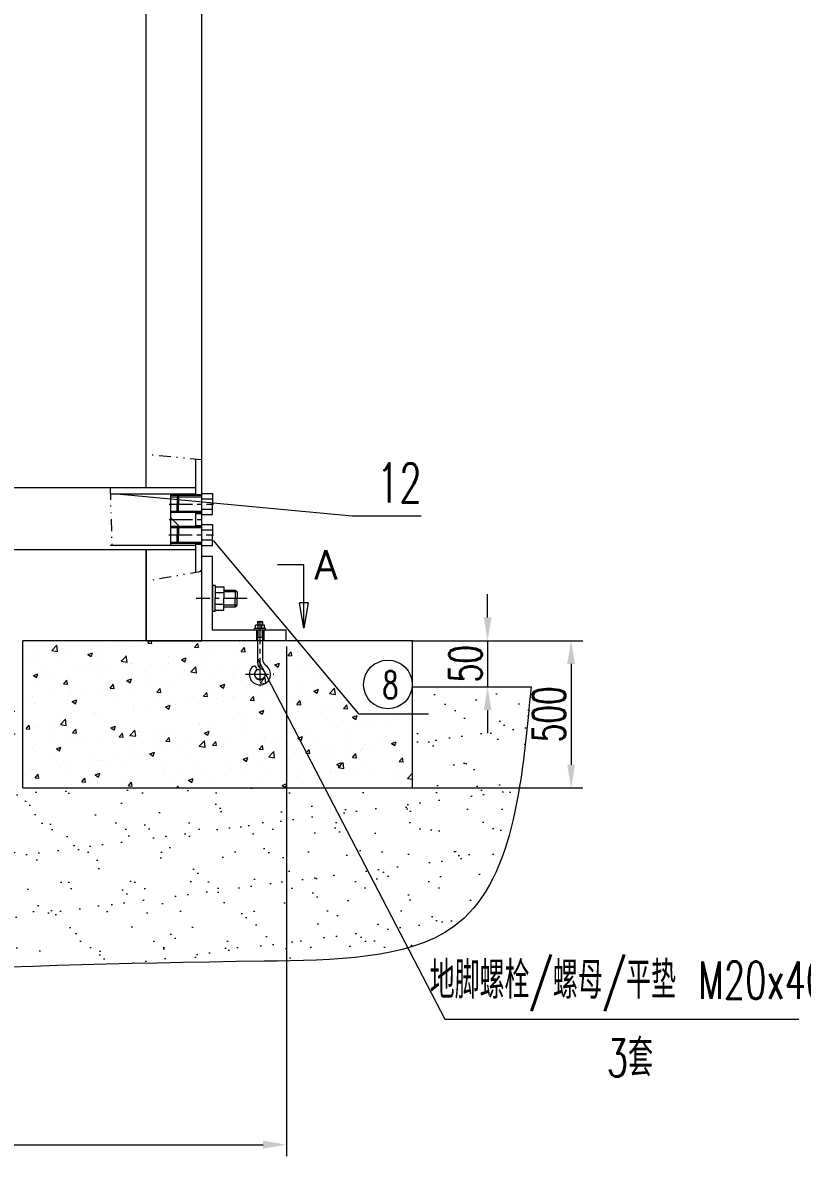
# Model space of a CAD drawing. Header units: millimetres. Extents: x -394 to 6212, y -2458 to 809.
# Drawn here: x 3400.5 to 3484.4, y -1773.7 to -1651.7 of the extents above; entities that cross this region are included whole.
import ezdxf

# ---------------------------------------------------------------- set-up
doc = ezdxf.new("R2010")
doc.units = ezdxf.units.MM
doc.header["$PDSIZE"] = -5
doc.linetypes.add('CENTERX2', pattern=[4, 2.5, -0.5, 0.5, -0.5])
doc.linetypes.add('DIVIDE', pattern=[31.75, 12.7, -6.35, 0, -6.35, 0, -6.35])
doc.layers.get('0').update_dxf_attribs({"lineweight": 18})
doc.layers.get('DEFPOINTS').update_dxf_attribs({"lineweight": 18})
for name, color, linetype, lineweight, true_color in [('1', 1, 'Continuous', 18, 0xff0000), ('2', 2, 'Continuous', 18, 0xffff00), ('3', 3, 'CENTERX2', 18, 0x00ff00), ('4', 4, 'DIVIDE', 18, 0x00ffff)]:
    doc.layers.add(name, color=color, linetype=linetype, lineweight=lineweight, true_color=true_color)
doc.styles.add('HZ', font='txt.shx', dxfattribs={"width": 0.67, "bigfont": 'hztxt.shx'})
doc.styles.get("Standard").update_dxf_attribs({"font": 'txt.shx', "bigfont": 'gbcbig.shx'})
doc.dimstyles.new('STANDARD$0', dxfattribs={"dimtxt": 3.5, "dimasz": 2.5, "dimexe": 1.25, "dimexo": 0.625, "dimtad": 1, "dimdec": 4, "dimdsep": 46, "dimtxsty": 'HZ', "dimcen": 2.5, "dimdle": 5, "dimadec": 0, "dimazin": 0, "dimtfac": 1, "dimtmove": 0, "dimatfit": 3, "dimfxl": 1, "dimtolj": 1, "dimlwd": -1, "dimlwe": -1, "dimarcsym": 0})
pattern_1 = [(37.5, (2525.191, -2369.4967), (-0.160003, 4.894132), [0, -3.8608, 0, -4.318, 0, -4.1275]), (7.5, (2525.191, -2369.497), (4.495233, 7.16825), [0, -2.0828, 0, -3.4798, 0, -1.3335]), (327.5, (2522.067, -2369.4967), (7.909924, 0.014372), [0, -1.27, 0, -4.572, 0, -5.969]), (317.5, (2522.067, -2369.497), (7.635565, 2.229293), [0, -0.635, 0, -2.9972, 0, -3.429])]

# ---------------------------------------------------------------- blocks, each defined once
blk = doc.blocks.new('*D375')
at = {"layer": '2', "color": 2}
for p, q in [((3450.56, -1715.72), (3450.56, -1713.22)), ((3442.49, -1718.22), (3451.81, -1718.22)), ((3450.56, -1718.22), (3450.56, -1723.18)), ((3442.49, -1723.18), (3451.81, -1723.18)), ((3450.56, -1725.68), (3450.56, -1728.18))]:
    blk.add_line(p, q, dxfattribs=at)
for points in [[(3450.15, -1715.72), (3450.98, -1715.72), (3450.56, -1718.22)], [(3450.15, -1725.68), (3450.98, -1725.68), (3450.56, -1723.18)]]:
    blk.add_solid(points, dxfattribs=at)
at = {"layer": 'DEFPOINTS', "color": 0}
for p in [(3442.49, -1718.22), (3442.49, -1723.18), (3450.56, -1723.18)]:
    blk.add_point(p, dxfattribs=at)
at = {"layer": '2', "color": 2, "insert": (3448.19, -1720.7), "char_height": 3.5, "attachment_point": 5, "rotation": 90, "style": 'HZ'}
blk.add_mtext('\\A1;50', dxfattribs=at)
blk = doc.blocks.new('*D374')
at = {"layer": '2', "color": 2}
for p, q in [((3442.49, -1718.22), (3460.8, -1718.22)), ((3459.55, -1720.72), (3459.55, -1731.56)), ((3442.49, -1734.06), (3460.8, -1734.06))]:
    blk.add_line(p, q, dxfattribs=at)
for points in [[(3459.13, -1720.72), (3459.97, -1720.72), (3459.55, -1718.22)], [(3459.13, -1731.56), (3459.97, -1731.56), (3459.55, -1734.06)]]:
    blk.add_solid(points, dxfattribs=at)
at = {"layer": 'DEFPOINTS', "color": 0}
for p in [(3442.49, -1718.22), (3442.49, -1734.06), (3459.55, -1734.06)]:
    blk.add_point(p, dxfattribs=at)
at = {"layer": '2', "color": 2, "insert": (3457.17, -1726.14), "char_height": 3.5, "attachment_point": 5, "rotation": 90, "style": 'HZ'}
blk.add_mtext('\\A1;500', dxfattribs=at)
blk = doc.blocks.new('_CLOSED')
at = {"color": 0, "linetype": 'ByBlock', "lineweight": -2}
for p, q in [((-1, 0.166667), (0, 0)), ((-1, 0.166667), (-1, -0.166667)), ((0, 0), (-1, -0.166667)), ((0, 0), (-1, 0))]:
    blk.add_line(p, q, dxfattribs=at)
blk = doc.blocks.new('*D396')
at = {"color": 0}
for p, q in [((3428.91, -1718.84), (3428.91, -1773.7)), ((3313.53, -1765.33), (3313.53, -1773.7)), ((3316.03, -1772.45), (3426.41, -1772.45))]:
    blk.add_line(p, q, dxfattribs=at)
for points in [[(3316.03, -1772.03), (3316.03, -1772.87), (3313.53, -1772.45)], [(3426.41, -1772.03), (3426.41, -1772.87), (3428.91, -1772.45)]]:
    blk.add_solid(points, dxfattribs=at)
at = {"layer": 'DEFPOINTS', "color": 0}
for p in [(3428.91, -1718.22), (3313.53, -1764.7), (3428.91, -1772.45)]:
    blk.add_point(p, dxfattribs=at)
at = {"color": 0, "insert": (3371.22, -1770.08), "char_height": 3.5, "attachment_point": 5, "style": 'HZ'}
blk.add_mtext('\\A1;1494', dxfattribs=at)

msp = doc.modelspace()

# ---------------------------------------------------------------- hatches: boundary and pattern name
at = {"ltscale": 0.25}
h = msp.add_hatch(dxfattribs=at)
h.set_pattern_fill('ANSI31', color=256, scale=4.2, style=0)
h.set_pattern_definition([(45, (3119.191, -2369.497), (-9.42927, 9.42927), [])])
h.paths.add_polyline_path([(3419.8333, -1698.77573), (3419.14537, -1698.70775), (3419.14537, -1702.50618), (3419.8333, -1702.50618)], flags=0)
h.paths.add_polyline_path([(3419.8333, -1707.8469), (3419.14537, -1707.8469), (3419.14537, -1710.88599), (3419.8333, -1710.76415), (3419.8333, -1709.14705)], flags=0)
h = msp.add_hatch(dxfattribs=at)
h.set_pattern_fill('ANSI31', color=256, scale=4.2, angle=90, style=0)
h.set_pattern_definition([(135, (3119.191, -2369.497), (-9.42927, -9.42927), [])])
h.paths.add_polyline_path([(3419.14537, -1702.60707), (3419.14537, -1702.40748), (3416.44897, -1702.40748), (3416.44897, -1702.60707), (3417.29884, -1702.60707)], flags=0)
h.paths.add_polyline_path([(3416.44897, -1702.60707), (3416.44897, -1702.7337), (3417.16238, -1702.7337), (3417.29884, -1702.60707)], flags=0)
h.paths.add_polyline_path([(3417.29884, -1704.42298), (3417.16238, -1704.29635), (3416.44897, -1704.29635), (3416.44897, -1704.42298)], flags=0)
h.paths.add_polyline_path([(3417.29884, -1704.42298), (3416.44897, -1704.42298), (3416.44897, -1705.17654), (3419.14537, -1705.17654), (3419.14537, -1704.65434), (3418.27949, -1704.42298)], flags=0)
h.paths.add_polyline_path([(3416.44897, -1705.17654), (3416.44897, -1705.93011), (3417.29884, -1705.93011), (3419.14537, -1705.93011), (3419.14537, -1705.17654)], flags=0)
h.paths.add_polyline_path([(3417.16238, -1706.05674), (3417.29884, -1705.93011), (3416.44897, -1705.93011), (3416.44897, -1706.05674)], flags=0)
h.paths.add_polyline_path([(3417.29884, -1707.74602), (3417.16238, -1707.61939), (3416.44897, -1707.61939), (3416.44897, -1707.74602)], flags=0)
h.paths.add_polyline_path([(3419.14537, -1707.9456), (3419.14537, -1707.74602), (3417.29884, -1707.74602), (3416.44897, -1707.74602), (3416.44897, -1707.9456)], flags=0)
at = {"layer": '2'}
h = msp.add_hatch(dxfattribs=at)
h.set_pattern_fill('AR-SAND', color=256, scale=0.1, style=0)
h.set_pattern_definition(pattern_1)
edge = h.paths.add_edge_path(flags=0)
edge.add_spline(control_points=[(3291.53123, -1723.18442), (3288.98253, -1732.03564), (3281.00302, -1759.74711), (3361.56967, -1755.01234), (3398.57235, -1752.92829), (3438.7787, -1752.56998), (3443.57233, -1750.75601)], knot_values=[0, 0, 0, 0, 24.206218146, 75.785082964, 166.21556934, 183.086751471, 183.086751471, 183.086751471, 183.086751471], weights=[1, 1, 1, 1, 1, 1, 1], degree=3, periodic=0)
edge.add_line((3443.57233, -1750.75601), (3434.89312, -1734.05867))
edge.add_line((3434.89312, -1734.05867), (3400.5379, -1734.05867))
edge.add_line((3400.5379, -1734.05867), (3400.5379, -1723.18442))
edge.add_line((3400.5379, -1723.18442), (3344.44263, -1723.18442))
edge.add_line((3344.44263, -1723.18442), (3344.44263, -1734.05867))
edge.add_line((3344.44263, -1734.05867), (3302.48943, -1734.05867))
edge.add_line((3302.48943, -1734.05867), (3302.48943, -1723.18442))
edge.add_line((3302.48943, -1723.18442), (3291.53123, -1723.18442))
h = msp.add_hatch(dxfattribs=at)
h.set_pattern_fill('AR-SAND', color=256, scale=0.1, style=0)
h.set_pattern_definition(pattern_1)
edge = h.paths.add_edge_path(flags=0)
edge.add_spline(control_points=[(3443.57233, -1750.75601), (3444.7894, -1750.29546), (3453.14264, -1746.01005), (3454.26461, -1733.77827), (3455.23634, -1723.18442)], knot_values=[0, 0, 0, 0, 4.242408219, 31.681497009, 31.681497009, 31.681497009, 31.681497009], weights=[1, 1, 1, 1, 1], degree=3, periodic=0)
edge.add_line((3455.23634, -1723.18442), (3443.31943, -1723.18442))
edge.add_arc((3440.83266, -1722.36238), 2.61912, 309.2868787, 341.7078902, ccw=False)
edge.add_line((3442.4911, -1724.38954), (3442.4911, -1734.05867))
edge.add_line((3442.4911, -1734.05867), (3434.89312, -1734.05867))
edge.add_line((3434.89312, -1734.05867), (3443.57233, -1750.75601))

# ---------------------------------------------------------------- linework, layer by layer
for p, q in [((3465.13218, -1758.94425), (3475.45895, -1758.94425)), ((3475.45895, -1758.94425), (3484.06975, -1758.94425))]:
    msp.add_line(p, q)
at = {"layer": '1', "ltscale": 0.25}
for p, q in [((3413.8231, -1701.77605), (3413.8231, -1573.97425)), ((3419.8333, -1718.21905), (3419.8333, -1573.97425)), ((3419.14537, -1698.70775), (3419.14537, -1702.60707)), ((3419.14537, -1701.77605), (3373.46076, -1701.77605)), ((3409.96324, -1702.40748), (3419.14537, -1702.40748)), ((3416.44897, -1702.40748), (3416.44897, -1707.9456)), ((3416.44897, -1702.7337), (3417.16238, -1702.7337)), ((3417.29884, -1702.60707), (3417.16238, -1702.7337)), ((3417.16238, -1702.7337), (3417.16238, -1703.51502)), ((3417.29884, -1702.60707), (3417.29884, -1703.51502)), ((3419.8333, -1702.60707), (3417.29884, -1702.60707)), ((3419.14537, -1702.50618), (3419.8333, -1702.50618)), ((3419.8333, -1702.37989), (3420.95372, -1702.37989)), ((3420.95372, -1702.37989), (3420.95372, -1703.51502)), ((3417.16238, -1704.29635), (3417.16238, -1703.51502)), ((3417.29884, -1704.42298), (3417.29884, -1703.51502)), ((3419.8333, -1702.97184), (3420.95372, -1702.97184)), ((3419.8333, -1704.05821), (3420.95372, -1704.05821)), ((3420.95372, -1704.65016), (3420.95372, -1703.51502)), ((3416.44897, -1704.29635), (3417.15641, -1704.29635)), ((3417.29884, -1704.42298), (3417.16238, -1704.29635)), ((3419.8333, -1704.42298), (3417.29884, -1704.42298)), ((3419.14537, -1704.42298), (3419.14537, -1705.93011)), ((3419.14537, -1704.52386), (3419.8333, -1704.52386)), ((3419.8333, -1704.65016), (3420.95372, -1704.65016)), ((3416.44897, -1706.05674), (3417.16238, -1706.05674)), ((3417.29884, -1705.93011), (3417.16238, -1706.05674)), ((3417.16238, -1706.05674), (3417.16238, -1706.83806)), ((3419.8333, -1705.93011), (3417.29884, -1705.93011)), ((3417.29884, -1705.93011), (3417.29884, -1706.83806)), ((3419.14537, -1705.82922), (3419.8333, -1705.82922)), ((3419.8333, -1705.70293), (3420.95372, -1705.70293)), ((3419.8333, -1706.29488), (3420.95372, -1706.29488)), ((3420.95372, -1705.70293), (3420.95372, -1706.83806)), ((3416.44897, -1707.61939), (3417.16238, -1707.61939)), ((3417.16238, -1707.61939), (3417.16238, -1706.83806)), ((3417.29884, -1707.74602), (3417.16238, -1707.61939)), ((3417.29884, -1707.74602), (3417.29884, -1706.83806)), ((3419.8333, -1707.38125), (3420.95372, -1707.38125)), ((3420.95372, -1707.9732), (3420.95372, -1706.83806)), ((3419.14537, -1708.43994), (3373.46076, -1708.43994)), ((3409.96324, -1707.9456), (3419.14537, -1707.9456)), ((3413.8231, -1718.21905), (3413.8231, -1708.43994)), ((3413.8231, -1708.43994), (3413.8231, -1718.21905)), ((3419.8333, -1707.74602), (3417.29884, -1707.74602)), ((3419.14537, -1707.74602), (3419.14537, -1710.88599)), ((3419.14537, -1707.8469), (3419.8333, -1707.8469)), ((3419.8333, -1707.9732), (3420.95372, -1707.9732)), ((3420.9673, -1712.29787), (3420.9673, -1715.06823)), ((3421.23533, -1712.29787), (3420.9673, -1712.29787)), ((3421.23533, -1712.29787), (3421.23533, -1713.68305)), ((3421.23533, -1712.43508), (3422.17978, -1712.43508)), ((3422.17978, -1712.43508), (3422.17978, -1713.68305)), ((3422.17978, -1713.05906), (3421.23533, -1713.05906)), ((3421.23533, -1715.06823), (3421.23533, -1713.68305)), ((3422.17978, -1712.77698), (3423.41669, -1712.77698)), ((3422.17978, -1714.93102), (3422.17978, -1713.68305)), ((3422.17978, -1714.93102), (3422.17978, -1713.68305)), ((3423.41669, -1712.77698), (3423.41669, -1713.68305)), ((3423.41669, -1712.77698), (3423.62619, -1712.97762)), ((3423.41669, -1714.58911), (3423.41669, -1713.68305)), ((3423.62619, -1712.97762), (3423.62619, -1713.68305)), ((3423.62619, -1714.38848), (3423.62619, -1713.68305)), ((3422.17978, -1714.30703), (3421.23533, -1714.30703)), ((3421.23533, -1714.93102), (3422.17978, -1714.93102)), ((3422.17978, -1714.58911), (3423.41669, -1714.58911)), ((3423.41669, -1714.58911), (3423.62619, -1714.38848)), ((3421.23533, -1715.06823), (3420.9673, -1715.06823)), ((3413.8231, -1718.21905), (3419.8333, -1718.21905))]:
    msp.add_line(p, q, dxfattribs=at)
at = {"layer": '1', "ltscale": 200}
for p, q in [((3420.9673, -1709.14705), (3419.8333, -1709.14705)), ((3419.8333, -1718.21905), (3419.8333, -1709.14705)), ((3420.9673, -1717.08505), (3420.9673, -1709.14705)), ((3428.9053, -1717.08505), (3420.9673, -1717.08505)), ((3428.9053, -1718.21905), (3428.9053, -1717.08505)), ((3428.9053, -1718.21905), (3419.8333, -1718.21905))]:
    msp.add_line(p, q, dxfattribs=at)
at = {"layer": '1'}
for p, q in [((3425.7931, -1716.19126), (3425.8393, -1716.14506)), ((3425.7931, -1716.19126), (3425.7931, -1716.55074)), ((3425.7931, -1716.19126), (3426.3475, -1716.19126)), ((3425.8393, -1716.14506), (3426.3013, -1716.14506)), ((3426.3475, -1716.19126), (3426.3013, -1716.14506)), ((3426.3475, -1716.19126), (3426.3475, -1716.55074)), ((3425.48564, -1716.88694), (3426.65497, -1716.88694)), ((3425.48564, -1717.08505), (3425.48564, -1716.88694)), ((3425.7931, -1717.08505), (3425.7931, -1720.54285)), ((3426.3475, -1717.08505), (3426.3475, -1720.21373)), ((3426.65497, -1717.08505), (3426.65497, -1716.88694))]:
    msp.add_line(p, q, dxfattribs=at)
at = {"layer": '1', "ltscale": 0.1}
for p, q in [((3425.60133, -1716.88396), (3425.60133, -1716.55074)), ((3426.56514, -1716.55074), (3425.60133, -1716.55074)), ((3425.70723, -1717.08505), (3425.70723, -1718.21905)), ((3425.89, -1716.88396), (3425.89, -1716.55074)), ((3426.27646, -1716.88396), (3426.27646, -1716.55074)), ((3426.47189, -1717.08505), (3426.47189, -1718.21905)), ((3426.56514, -1716.88694), (3426.56514, -1716.55074))]:
    msp.add_line(p, q, dxfattribs=at)
at = {"layer": '1', "lineweight": 0}
for p, q in [((3400.5379, -1734.05867), (3400.5379, -1718.21905)), ((3442.4911, -1718.21905), (3400.5379, -1718.21905)), ((3425.7931, -1717.84354), (3426.3475, -1717.84354)), ((3442.4911, -1734.05867), (3442.4911, -1718.21905)), ((3442.4911, -1723.18442), (3455.23634, -1723.18442)), ((3400.5379, -1734.05867), (3442.4911, -1734.05867))]:
    msp.add_line(p, q, dxfattribs=at)
at = {"layer": '1'}
for centre, radius, start, end in [((3426.0703, -1721.83181), 1.14007, 136.2364017, 56.1390686), ((3425.44714, -1721.23498), 0.2772, 316.2364017, 136.2364017), ((3426.6016, -1720.54285), 0.8085, 180, 247.5989023), ((3427.156, -1720.21373), 0.8085, 180, 236.1390686), ((3426.0703, -1721.83181), 0.58567, 136.2364017, 67.5989023)]:
    msp.add_arc(centre, radius, start, end, dxfattribs=at)
at = {"layer": '2', "ltscale": 0.5}
for p, q in [((3410.7168, -1702.40227), (3435.99268, -1704.78564)), ((3435.99268, -1704.78564), (3443.4166, -1704.78564)), ((3436.71792, -1726.09786), (3421.07821, -1707.4416)), ((3436.71792, -1726.09786), (3444.18804, -1726.09786))]:
    msp.add_line(p, q, dxfattribs=at)
at = {"layer": '2', "ltscale": 0.25}
for p, q in [((3417.29884, -1702.60707), (3416.44897, -1702.60707)), ((3417.16238, -1702.7337), (3419.8333, -1702.7337)), ((3417.29884, -1704.42298), (3416.44897, -1704.42298)), ((3417.16238, -1704.29635), (3419.8333, -1704.29635)), ((3417.29884, -1705.93011), (3416.44897, -1705.93011)), ((3417.16238, -1706.05674), (3419.8333, -1706.05674)), ((3417.16238, -1707.61939), (3419.8333, -1707.61939)), ((3417.29884, -1707.74602), (3416.44897, -1707.74602)), ((3423.62619, -1712.97762), (3422.17978, -1712.97762)), ((3423.62619, -1714.38848), (3422.17978, -1714.38848))]:
    msp.add_line(p, q, dxfattribs=at)
at = {"layer": '2'}
for p, q in [((3425.8393, -1716.14506), (3425.8393, -1716.55074)), ((3426.3013, -1716.14506), (3426.3013, -1716.55074)), ((3425.8393, -1717.08505), (3425.8393, -1717.84354)), ((3426.3013, -1717.08505), (3426.3013, -1717.84354)), ((3403.67684, -1719.26884), (3404.22206, -1718.7006)), ((3404.29844, -1719.3672), (3404.22111, -1718.70241)), ((3409.296, -1718.49217), (3409.296, -1718.49217)), ((3411.04838, -1718.26146), (3411.04838, -1718.26146)), ((3414.01615, -1718.48903), (3414.24269, -1718.21905)), ((3414.01615, -1718.48903), (3414.43455, -1718.52563)), ((3414.43363, -1718.52802), (3414.37664, -1718.21905)), ((3416.29504, -1718.38788), (3416.29504, -1718.38788)), ((3419.03697, -1718.92829), (3419.37443, -1718.52612)), ((3419.45445, -1718.96729), (3419.37352, -1718.52851)), ((3423.83285, -1718.21905), (3423.85647, -1718.23498)), ((3423.85555, -1718.23737), (3423.86169, -1718.21905)), ((3424.44632, -1718.53587), (3424.44632, -1718.53587)), ((3426.8556, -1718.69885), (3426.8556, -1718.69885)), ((3429.50673, -1718.34982), (3429.50673, -1718.34982)), ((3402.22403, -1719.42321), (3402.22403, -1719.42321)), ((3403.67684, -1719.26884), (3404.2994, -1719.36539)), ((3404.87515, -1719.07418), (3404.87515, -1719.07418)), ((3405.52953, -1719.85371), (3405.52953, -1719.85371)), ((3407.56681, -1719.69723), (3408.05694, -1719.50908)), ((3407.56681, -1719.69722), (3407.91501, -1719.93209)), ((3407.91408, -1719.93446), (3408.05602, -1719.51145)), ((3409.06528, -1719.40558), (3409.06528, -1719.40558)), ((3411.14753, -1720.42747), (3411.69275, -1719.85924)), ((3411.76913, -1720.52584), (3411.69179, -1719.86105)), ((3412.70099, -1718.88075), (3412.70099, -1718.88075)), ((3418.03125, -1719.8606), (3418.03125, -1719.8606)), ((3419.03697, -1718.92829), (3419.45537, -1718.9649)), ((3420.36402, -1719.2366), (3420.36402, -1719.2366)), ((3420.68237, -1719.51157), (3420.68237, -1719.51157)), ((3423.38138, -1719.74517), (3423.38138, -1719.74517)), ((3424.05779, -1719.36756), (3424.39525, -1718.96538)), ((3424.05779, -1719.36756), (3424.47619, -1719.40416)), ((3424.47527, -1719.40656), (3424.39434, -1718.96778)), ((3425.10323, -1718.92955), (3425.10323, -1718.92955)), ((3426.97543, -1719.25229), (3426.97543, -1719.25229)), ((3429.07861, -1719.80682), (3429.41607, -1719.40465)), ((3429.07861, -1719.80682), (3429.49701, -1719.84343)), ((3429.4961, -1719.84583), (3429.41516, -1719.40705)), ((3430.20593, -1719.3721), (3430.20593, -1719.3721)), ((3430.51118, -1718.80416), (3430.51118, -1718.80416)), ((3400.96499, -1720.17111), (3400.96499, -1720.17111)), ((3401.93547, -1720.34659), (3401.93547, -1720.34659)), ((3402.44093, -1721.11138), (3402.44093, -1721.11138)), ((3404.70175, -1720.32899), (3404.70175, -1720.32899)), ((3408.4385, -1720.48688), (3408.4385, -1720.48688)), ((3409.20689, -1721.02234), (3409.20689, -1721.02234)), ((3411.14753, -1720.42747), (3411.77009, -1720.52402)), ((3411.85802, -1720.67332), (3411.85802, -1720.67332)), ((3412.17526, -1720.64476), (3412.17526, -1720.64476)), ((3412.19941, -1720.63807), (3412.19941, -1720.63807)), ((3415.91202, -1720.80265), (3415.91202, -1720.80265)), ((3416.20992, -1720.71813), (3416.20992, -1720.71813)), ((3416.27887, -1720.0913), (3416.27887, -1720.0913)), ((3416.28171, -1719.93734), (3416.28171, -1719.93734)), ((3417.62672, -1720.25784), (3418.11685, -1720.0697)), ((3417.62672, -1720.25784), (3417.97492, -1720.4927)), ((3417.97399, -1720.49508), (3418.11592, -1720.07208)), ((3418.61822, -1721.58611), (3419.16344, -1721.01787)), ((3419.23982, -1721.68447), (3419.16248, -1721.01968)), ((3419.64878, -1720.96053), (3419.64878, -1720.96053)), ((3419.74567, -1720.27), (3419.74567, -1720.27)), ((3422.04132, -1720.77357), (3422.04132, -1720.77357)), ((3423.38553, -1721.11841), (3423.38553, -1721.11841)), ((3425.83941, -1720.21801), (3445.96914, -1758.94425)), ((3426.12363, -1720.07283), (3426.12363, -1720.07283)), ((3427.66524, -1721.1107), (3427.66524, -1721.1107)), ((3427.68663, -1720.81845), (3428.17675, -1720.63031)), ((3427.68663, -1720.81845), (3428.03482, -1721.05331)), ((3428.0339, -1721.0557), (3428.17583, -1720.6327)), ((3430.42606, -1721.13442), (3430.42606, -1721.13442)), ((3401.68526, -1721.95494), (3402.17539, -1721.7668)), ((3401.68526, -1721.95494), (3402.03345, -1722.1898)), ((3402.03253, -1722.19217), (3402.17446, -1721.76917)), ((3403.03366, -1721.83507), (3403.03366, -1721.83507)), ((3404.0348, -1722.03954), (3404.0348, -1722.03954)), ((3405.44441, -1722.18397), (3405.44441, -1722.18397)), ((3406.17768, -1721.26927), (3406.17768, -1721.26927)), ((3407.45452, -1721.25305), (3407.45452, -1721.25305)), ((3408.11711, -1721.3388), (3408.11711, -1721.3388)), ((3408.98016, -1721.73584), (3408.98016, -1721.73584)), ((3409.91444, -1721.42715), (3409.91444, -1721.42715)), ((3411.74516, -1722.51556), (3412.23529, -1722.32741)), ((3412.09243, -1722.75279), (3412.23437, -1722.32979)), ((3412.61587, -1721.21101), (3412.61587, -1721.21101)), ((3413.6512, -1721.58504), (3413.6512, -1721.58504)), ((3413.87672, -1722.17504), (3413.87672, -1722.17504)), ((3417.38795, -1721.74292), (3417.38795, -1721.74292)), ((3417.95902, -1721.4743), (3417.95902, -1721.4743)), ((3418.61822, -1721.5861), (3419.24078, -1721.68266)), ((3418.84089, -1722.27245), (3418.84089, -1722.27245)), ((3421.12471, -1721.90081), (3421.12471, -1721.90081)), ((3423.26174, -1721.69043), (3423.26174, -1721.69043)), ((3423.29626, -1722.07543), (3423.29626, -1722.07543)), ((3424.86147, -1722.05869), (3424.86147, -1722.05869)), ((3425.01412, -1721.45973), (3425.01412, -1721.45973)), ((3426.08891, -1722.74474), (3426.63413, -1722.1765)), ((3426.7105, -1722.84311), (3426.63316, -1722.17832)), ((3426.89032, -1721.58255), (3426.89032, -1721.58255)), ((3427.12229, -1721.2763), (3427.12229, -1721.2763)), ((3428.59823, -1722.21657), (3428.59823, -1722.21657)), ((3430.85905, -1721.43418), (3430.85905, -1721.43418)), ((3432.8793, -1721.82179), (3432.8793, -1721.82179)), ((3401.85036, -1722.67685), (3401.85036, -1722.67685)), ((3404.94576, -1722.87584), (3405.28323, -1722.47367)), ((3404.94576, -1722.87584), (3405.36416, -1722.91245)), ((3405.36325, -1722.91483), (3405.28231, -1722.47605)), ((3405.71211, -1723.57651), (3405.71211, -1723.57651)), ((3409.79441, -1722.87577), (3409.79441, -1722.87577)), ((3409.96658, -1723.31511), (3410.30405, -1722.91294)), ((3409.96658, -1723.31511), (3410.38498, -1723.35171)), ((3410.01653, -1723.4342), (3410.01653, -1723.4342)), ((3410.38407, -1723.3541), (3410.30313, -1722.91532)), ((3411.74516, -1722.51556), (3412.09336, -1722.75042)), ((3412.53075, -1723.54126), (3412.53075, -1723.54126)), ((3414.43738, -1722.85218), (3414.43738, -1722.85218)), ((3414.9874, -1723.75437), (3415.32487, -1723.3522)), ((3415.40489, -1723.79336), (3415.32395, -1723.35459)), ((3416.1248, -1723.04839), (3416.1248, -1723.04839)), ((3416.18976, -1722.62148), (3416.18976, -1722.62148)), ((3419.66055, -1722.60026), (3419.66055, -1722.60026)), ((3421.80507, -1723.07617), (3422.2952, -1722.88803)), ((3421.80507, -1723.07617), (3422.15326, -1723.31103)), ((3422.15234, -1723.31341), (3422.29427, -1722.89041)), ((3424.71469, -1723.22326), (3424.71469, -1723.22326)), ((3426.08891, -1722.74474), (3426.71146, -1722.84129)), ((3428.79699, -1722.52252), (3428.79699, -1722.52252)), ((3430.24461, -1723.28957), (3430.24461, -1723.28957)), ((3430.34094, -1723.46468), (3430.34094, -1723.46468)), ((3431.86497, -1723.63679), (3432.3551, -1723.44864)), ((3431.99699, -1723.05886), (3431.99699, -1723.05886)), ((3432.21224, -1723.87404), (3432.35418, -1723.45103)), ((3432.33498, -1722.37446), (3432.33498, -1722.37446)), ((3433.55959, -1723.90337), (3434.10481, -1723.33514)), ((3433.97665, -1722.93984), (3433.97665, -1722.93984)), ((3434.18119, -1724.00175), (3434.10385, -1723.33696)), ((3401.19218, -1724.59595), (3401.19218, -1724.59595)), ((3401.62981, -1724.27724), (3401.62981, -1724.27724)), ((3403.30909, -1723.88716), (3403.30909, -1723.88716)), ((3405.35929, -1724.51423), (3405.35929, -1724.51423)), ((3405.61303, -1724.01393), (3405.61303, -1724.01393)), ((3405.86361, -1724.77328), (3406.35374, -1724.58513)), ((3405.86361, -1724.77328), (3406.2118, -1725.00814)), ((3406.21087, -1725.01051), (3406.35281, -1724.5875)), ((3407.04584, -1724.04504), (3407.04584, -1724.04504)), ((3407.36541, -1723.78323), (3407.36541, -1723.78323)), ((3408.89504, -1724.0661), (3408.89504, -1724.0661)), ((3410.7826, -1724.20292), (3410.7826, -1724.20292)), ((3414.51936, -1724.36081), (3414.51936, -1724.36081)), ((3414.9874, -1723.75437), (3415.40581, -1723.79098)), ((3416.55008, -1724.62473), (3416.55008, -1724.62473)), ((3418.25611, -1724.51869), (3418.25611, -1724.51869)), ((3420.00823, -1724.19364), (3420.34569, -1723.79146)), ((3420.00823, -1724.19364), (3420.42663, -1724.23024)), ((3420.42571, -1724.23263), (3420.34477, -1723.79385)), ((3420.63239, -1723.92399), (3420.63239, -1723.92399)), ((3421.42025, -1724.45132), (3421.42025, -1724.45132)), ((3421.99287, -1724.67658), (3421.99287, -1724.67658)), ((3423.17263, -1724.22061), (3423.17263, -1724.22061)), ((3423.21114, -1724.40568), (3423.21114, -1724.40568)), ((3425.02905, -1724.6329), (3425.36651, -1724.23073)), ((3425.02905, -1724.6329), (3425.44745, -1724.66951)), ((3425.44653, -1724.6719), (3425.36559, -1724.23312)), ((3425.82375, -1723.87158), (3425.82375, -1723.87158)), ((3426.8052, -1723.91281), (3426.8052, -1723.91281)), ((3430.04987, -1725.07217), (3430.38733, -1724.66999)), ((3430.46735, -1725.11117), (3430.38641, -1724.67239)), ((3431.86498, -1723.63679), (3432.21317, -1723.87165)), ((3433.55959, -1723.90337), (3434.18215, -1723.99992)), ((3401.76524, -1725.0071), (3401.76524, -1725.0071)), ((3412.44563, -1725.87152), (3412.44563, -1725.87152)), ((3412.46778, -1725.32546), (3412.46778, -1725.32546)), ((3412.5959, -1725.61306), (3412.5959, -1725.61306)), ((3414.34828, -1725.38236), (3414.34828, -1725.38236)), ((3415.92351, -1725.33389), (3416.41364, -1725.14575)), ((3415.92351, -1725.33389), (3416.27171, -1725.56875)), ((3416.03969, -1725.37865), (3416.03969, -1725.37865)), ((3416.27078, -1725.57113), (3416.41271, -1725.14812)), ((3416.9994, -1725.03333), (3416.9994, -1725.03333)), ((3419.57543, -1724.93052), (3419.57543, -1724.93052)), ((3425.72963, -1724.83446), (3425.72963, -1724.83446)), ((3425.98342, -1725.8945), (3426.47355, -1725.70636)), ((3425.98342, -1725.8945), (3426.33161, -1726.12936)), ((3426.33068, -1726.13175), (3426.47262, -1725.70875)), ((3429.46639, -1724.99235), (3429.46639, -1724.99235)), ((3430.04987, -1725.07217), (3430.46827, -1725.10877)), ((3430.1555, -1725.81974), (3430.1555, -1725.81974)), ((3430.25582, -1725.79493), (3430.25582, -1725.79493)), ((3432.59029, -1725.99843), (3432.59029, -1725.99843)), ((3432.80662, -1725.47072), (3432.80662, -1725.47072)), ((3433.20314, -1725.15023), (3433.20314, -1725.15023)), ((3433.89153, -1725.2701), (3433.89153, -1725.2701)), ((3435.07069, -1725.51143), (3435.40815, -1725.10926)), ((3435.07069, -1725.51143), (3435.48909, -1725.54804)), ((3435.48817, -1725.55044), (3435.40723, -1725.11166)), ((3403.77154, -1726.77481), (3403.77154, -1726.77481)), ((3404.30317, -1726.72693), (3404.30317, -1726.72693)), ((3404.6049, -1727.2463), (3405.15012, -1726.67807)), ((3405.22649, -1727.34466), (3405.14915, -1726.67987)), ((3405.27417, -1726.84448), (3405.27417, -1726.84448)), ((3405.52392, -1726.54411), (3405.52392, -1726.54411)), ((3408.17504, -1726.19508), (3408.17504, -1726.19508)), ((3408.38548, -1726.0262), (3408.38548, -1726.0262)), ((3408.80992, -1726.39635), (3408.80992, -1726.39635)), ((3419.57877, -1727.2122), (3419.57877, -1727.2122)), ((3421.33114, -1726.98149), (3421.33114, -1726.98149)), ((3423.12602, -1726.73594), (3423.12602, -1726.73594)), ((3423.98227, -1726.63247), (3423.98227, -1726.63247)), ((3426.72008, -1726.24306), (3426.72008, -1726.24306)), ((3428.40312, -1726.05045), (3428.40312, -1726.05045)), ((3428.50798, -1726.69917), (3428.50798, -1726.69917)), ((3436.04332, -1726.45512), (3436.53345, -1726.26697)), ((3436.04332, -1726.45512), (3436.39152, -1726.68998)), ((3436.39059, -1726.69237), (3436.53252, -1726.26937)), ((3437.40047, -1727.10748), (3437.40047, -1727.10748)), ((3438.34989, -1726.83467), (3438.34989, -1726.83467)), ((3439.78949, -1727.06985), (3439.78949, -1727.06985)), ((3440.93622, -1726.65935), (3440.93622, -1726.65935)), ((3442.4322, -1726.13393), (3442.4322, -1726.13393)), ((3400.8962, -1727.70192), (3401.23366, -1727.29975)), ((3400.8962, -1727.70192), (3401.3146, -1727.73853)), ((3401.31368, -1727.7409), (3401.23274, -1727.30212)), ((3401.68012, -1727.33736), (3401.68012, -1727.33736)), ((3401.94594, -1727.46412), (3401.94594, -1727.46412)), ((3403.42188, -1728.4044), (3403.42188, -1728.4044)), ((3404.6049, -1727.2463), (3405.22746, -1727.34285)), ((3405.6827, -1727.62201), (3405.6827, -1727.62201)), ((3405.91702, -1728.14119), (3406.25448, -1727.73902)), ((3405.91702, -1728.14119), (3406.33542, -1728.17779)), ((3406.3345, -1728.18017), (3406.25356, -1727.74139)), ((3409.41946, -1727.77989), (3409.41946, -1727.77989)), ((3410.04196, -1727.59161), (3410.53208, -1727.40346)), ((3410.04196, -1727.59161), (3410.39015, -1727.82647)), ((3410.38922, -1727.82884), (3410.53115, -1727.40584)), ((3410.75441, -1728.37395), (3410.75441, -1728.37395)), ((3410.93784, -1728.58045), (3411.27531, -1728.17828)), ((3411.35532, -1728.61944), (3411.27438, -1728.18066)), ((3412.07559, -1728.40494), (3412.62081, -1727.8367)), ((3412.07559, -1728.40494), (3412.69814, -1728.50149)), ((3412.36051, -1728.20178), (3412.36051, -1728.20178)), ((3412.50679, -1728.14324), (3412.50679, -1728.14324)), ((3412.69718, -1728.5033), (3412.61984, -1727.83851)), ((3413.15621, -1727.93778), (3413.15621, -1727.93778)), ((3415.15791, -1727.79421), (3415.15791, -1727.79421)), ((3415.95457, -1727.7089), (3415.95457, -1727.7089)), ((3416.89297, -1728.09566), (3416.89297, -1728.09566)), ((3419.49031, -1727.26077), (3419.49031, -1727.26077)), ((3420.10186, -1728.15222), (3420.59199, -1727.96408)), ((3420.10186, -1728.15222), (3420.45006, -1728.38708)), ((3420.34338, -1728.10064), (3420.34338, -1728.10064)), ((3420.44913, -1728.38946), (3420.59106, -1727.96646)), ((3420.62973, -1728.25354), (3420.62973, -1728.25354)), ((3424.36649, -1728.41143), (3424.36649, -1728.41143)), ((3424.42568, -1727.3999), (3424.42568, -1727.3999)), ((3430.1707, -1728.12519), (3430.1707, -1728.12519)), ((3430.18529, -1728.23614), (3430.18529, -1728.23614)), ((3430.96514, -1728.2316), (3430.96514, -1728.2316)), ((3433.80641, -1727.60036), (3433.80641, -1727.60036)), ((3434.26759, -1727.5354), (3434.26759, -1727.5354)), ((3435.38599, -1727.64958), (3435.38599, -1727.64958)), ((3437.13837, -1727.41888), (3437.13837, -1727.41888)), ((3401.595, -1729.66762), (3401.595, -1729.66762)), ((3401.93006, -1729.53569), (3401.93006, -1729.53569)), ((3403.68243, -1729.30499), (3403.68243, -1729.30499)), ((3404.1604, -1729.84933), (3404.65053, -1729.66118)), ((3404.50766, -1730.08656), (3404.6496, -1729.66355)), ((3405.18906, -1729.17474), (3405.18906, -1729.17474)), ((3406.33356, -1728.95596), (3406.33356, -1728.95596)), ((3407.15863, -1728.56228), (3407.15863, -1728.56228)), ((3408.7248, -1728.72661), (3408.7248, -1728.72661)), ((3410.89539, -1728.72017), (3410.89539, -1728.72017)), ((3410.93784, -1728.58045), (3411.35624, -1728.61706)), ((3412.17877, -1729.50211), (3412.17877, -1729.50211)), ((3414.63215, -1728.87805), (3414.63215, -1728.87805)), ((3415.95866, -1729.01972), (3416.29613, -1728.61754)), ((3415.95866, -1729.01972), (3416.37707, -1729.05632)), ((3416.26107, -1728.80137), (3416.26107, -1728.80137)), ((3416.37614, -1729.05871), (3416.29521, -1728.61993)), ((3418.36891, -1729.03593), (3418.36891, -1729.03593)), ((3419.40519, -1729.59103), (3419.40519, -1729.59103)), ((3419.54627, -1729.56357), (3420.09149, -1728.99533)), ((3419.54627, -1729.56357), (3420.16883, -1729.66012)), ((3420.16786, -1729.66194), (3420.09053, -1728.99715)), ((3420.97949, -1729.45898), (3421.31695, -1729.05681)), ((3420.97949, -1729.45898), (3421.39789, -1729.49559)), ((3421.39696, -1729.49798), (3421.31603, -1729.0592)), ((3422.02068, -1729.63761), (3422.02068, -1729.63761)), ((3422.10566, -1729.19382), (3422.10566, -1729.19382)), ((3422.14078, -1729.39335), (3422.14078, -1729.39335)), ((3423.0409, -1729.0662), (3423.0409, -1729.0662)), ((3425.84242, -1729.3517), (3425.84242, -1729.3517)), ((3426.00031, -1729.89825), (3426.33777, -1729.49607)), ((3426.10299, -1728.93687), (3426.10299, -1728.93687)), ((3426.41778, -1729.93725), (3426.33685, -1729.49847)), ((3426.56163, -1728.81133), (3426.56163, -1728.81133)), ((3426.63496, -1728.57332), (3426.63496, -1728.57332)), ((3428.10324, -1728.56931), (3428.10324, -1728.56931)), ((3428.31401, -1728.58063), (3428.31401, -1728.58063)), ((3429.57918, -1729.50959), (3429.57918, -1729.50959)), ((3430.16177, -1728.71284), (3430.6519, -1728.52469)), ((3430.16177, -1728.71284), (3430.50996, -1728.9477)), ((3430.50903, -1728.95009), (3430.65097, -1728.52708)), ((3431.84, -1728.7272), (3431.84, -1728.7272)), ((3433.31593, -1729.66747), (3433.31593, -1729.66747)), ((3435.57676, -1728.88508), (3435.57676, -1728.88508)), ((3437.31535, -1729.43774), (3437.31535, -1729.43774)), ((3439.31351, -1729.04296), (3439.31351, -1729.04296)), ((3440.22167, -1729.27345), (3440.7118, -1729.08531)), ((3440.22167, -1729.27345), (3440.56987, -1729.50831)), ((3440.56894, -1729.51071), (3440.71087, -1729.0877)), ((3440.8511, -1728.98961), (3440.8511, -1728.98961)), ((3441.02326, -1729.28436), (3441.02326, -1729.28436)), ((3442.36886, -1729.24872), (3442.36886, -1729.24872)), ((3404.01416, -1730.90358), (3404.01416, -1730.90358)), ((3404.1604, -1729.84933), (3404.50859, -1730.08419)), ((3408.09647, -1730.20284), (3408.09647, -1730.20284)), ((3412.27539, -1730.53203), (3412.27539, -1730.53203)), ((3413.31643, -1730.5551), (3413.31643, -1730.5551)), ((3414.2203, -1730.40994), (3414.71043, -1730.2218)), ((3414.22031, -1730.40994), (3414.5685, -1730.6448)), ((3414.56757, -1730.64718), (3414.7095, -1730.22417)), ((3415.86945, -1730.03916), (3415.86945, -1730.03916)), ((3417.73728, -1729.97308), (3417.73728, -1729.97308)), ((3417.93838, -1730.33834), (3417.93838, -1730.33834)), ((3419.48966, -1729.74238), (3419.48966, -1729.74238)), ((3424.28021, -1730.97055), (3424.77034, -1730.78241)), ((3424.62747, -1731.2078), (3424.76941, -1730.7848)), ((3426.00031, -1729.89825), (3426.41871, -1729.93485)), ((3426.54984, -1730.90358), (3426.54984, -1730.90358)), ((3427.01696, -1730.7222), (3427.56218, -1730.15397)), ((3427.01696, -1730.7222), (3427.63952, -1730.81875)), ((3427.63855, -1730.82057), (3427.56121, -1730.15579)), ((3430.08559, -1730.45545), (3430.08559, -1730.45545)), ((3431.02113, -1730.33751), (3431.35859, -1729.93534)), ((3431.02113, -1730.33751), (3431.43953, -1730.37412)), ((3431.43861, -1730.37652), (3431.35767, -1729.93774)), ((3432.85866, -1730.68583), (3432.85866, -1730.68583)), ((3433.5445, -1730.41047), (3433.5445, -1730.41047)), ((3433.72129, -1729.93061), (3433.72129, -1729.93061)), ((3435.29688, -1730.17976), (3435.29688, -1730.17976)), ((3436.04195, -1730.77678), (3436.37941, -1730.3746)), ((3436.04195, -1730.77678), (3436.46035, -1730.81338)), ((3436.45943, -1730.81579), (3436.37849, -1730.37701)), ((3436.94096, -1729.98509), (3436.94096, -1729.98509)), ((3437.05269, -1729.82536), (3437.05269, -1729.82536)), ((3437.948, -1729.83073), (3437.948, -1729.83073)), ((3440.78945, -1729.98324), (3440.78945, -1729.98324)), ((3441.06277, -1731.21604), (3441.40023, -1730.81387)), ((3441.48025, -1731.25505), (3441.39931, -1730.81628)), ((3400.55328, -1731.02229), (3400.55328, -1731.02229)), ((3401.50988, -1731.99787), (3401.50988, -1731.99787)), ((3401.84095, -1732.06587), (3401.84095, -1732.06587)), ((3404.29004, -1731.18017), (3404.29004, -1731.18017)), ((3404.49207, -1731.71684), (3404.49207, -1731.71684)), ((3405.10394, -1731.505), (3405.10394, -1731.505)), ((3408.0268, -1731.33805), (3408.0268, -1731.33805)), ((3408.63968, -1731.05687), (3408.63968, -1731.05687)), ((3408.91292, -1731.13483), (3408.91292, -1731.13483)), ((3409.77377, -1731.73981), (3409.77377, -1731.73981)), ((3410.6653, -1730.90412), (3410.6653, -1730.90412)), ((3411.76355, -1731.49594), (3411.76355, -1731.49594)), ((3413.85608, -1731.03908), (3413.85608, -1731.03908)), ((3415.50031, -1731.65382), (3415.50031, -1731.65382)), ((3419.23707, -1731.81171), (3419.23707, -1731.81171)), ((3419.32007, -1731.92129), (3419.32007, -1731.92129)), ((3422.95578, -1731.39645), (3422.95578, -1731.39645)), ((3422.97382, -1731.96959), (3422.97382, -1731.96959)), ((3424.28021, -1730.97055), (3424.62841, -1731.20541)), ((3424.69405, -1732.0873), (3424.69405, -1732.0873)), ((3424.72015, -1731.57221), (3424.72015, -1731.57221)), ((3426.47253, -1731.34151), (3426.47253, -1731.34151)), ((3428.77635, -1731.38656), (3428.77635, -1731.38656)), ((3429.12365, -1730.99248), (3429.12365, -1730.99248)), ((3434.34012, -1731.53117), (3434.83025, -1731.34303)), ((3434.34012, -1731.53117), (3434.68831, -1731.76603)), ((3434.48765, -1731.88084), (3435.03287, -1731.3126)), ((3434.48765, -1731.88083), (3435.11021, -1731.97739)), ((3434.68738, -1731.76842), (3434.82931, -1731.34542)), ((3435.10924, -1731.97921), (3435.0319, -1731.31442)), ((3437.23023, -1731.768), (3437.23023, -1731.768)), ((3440.52737, -1732.0096), (3440.52737, -1732.0096)), ((3440.76598, -1731.31987), (3440.76598, -1731.31987)), ((3441.06277, -1731.21604), (3441.48117, -1731.25265)), ((3442.27975, -1731.77889), (3442.27975, -1731.77889)), ((3401.60917, -1733.14128), (3401.60917, -1733.14128)), ((3401.86746, -1732.96727), (3402.20492, -1732.5651)), ((3401.86746, -1732.96727), (3402.28586, -1733.00387)), ((3402.28494, -1733.00625), (3402.204, -1732.56747)), ((3405.69147, -1732.44055), (3405.69147, -1732.44055)), ((3406.88828, -1733.40653), (3407.22574, -1733.00436)), ((3407.30576, -1733.44552), (3407.22482, -1733.00674)), ((3408.33875, -1732.66766), (3408.82888, -1732.47951)), ((3408.33875, -1732.66766), (3408.68694, -1732.90252)), ((3408.68601, -1732.90489), (3408.82794, -1732.48189)), ((3411.47494, -1733.31598), (3411.47494, -1733.31598)), ((3412.19027, -1732.86229), (3412.19027, -1732.86229)), ((3415.78433, -1732.36942), (3415.78433, -1732.36942)), ((3415.89579, -1732.73396), (3415.89579, -1732.73396)), ((3417.64817, -1732.50326), (3417.64817, -1732.50326)), ((3418.39865, -1733.22827), (3418.88878, -1733.04013)), ((3418.39865, -1733.22827), (3418.74685, -1733.46313)), ((3418.74591, -1733.46551), (3418.88785, -1733.04251)), ((3420.29929, -1732.15423), (3420.29929, -1732.15423)), ((3420.61175, -1732.78803), (3420.61175, -1732.78803)), ((3426.46472, -1733.23384), (3426.46472, -1733.23384)), ((3426.71058, -1732.12747), (3426.71058, -1732.12747)), ((3430.00047, -1732.78571), (3430.00047, -1732.78571)), ((3430.44734, -1732.28536), (3430.44734, -1732.28536)), ((3431.70302, -1733.17135), (3431.70302, -1733.17135)), ((3433.45539, -1732.94064), (3433.45539, -1732.94064)), ((3433.63617, -1732.26087), (3433.63617, -1732.26087)), ((3434.18409, -1732.44324), (3434.18409, -1732.44324)), ((3436.10652, -1732.59162), (3436.10652, -1732.59162)), ((3437.92085, -1732.60113), (3437.92085, -1732.60113)), ((3441.65761, -1732.75901), (3441.65761, -1732.75901)), ((3441.95834, -1733.03947), (3442.4911, -1732.48421)), ((3441.95834, -1733.03947), (3442.4911, -1733.12209)), ((3405.01882, -1733.83526), (3405.01882, -1733.83526)), ((3406.88828, -1733.40653), (3407.30668, -1733.44314)), ((3407.07144, -1733.89571), (3407.07144, -1733.89571)), ((3408.55456, -1733.38713), (3408.55456, -1733.38713)), ((3408.82382, -1733.66501), (3408.82382, -1733.66501)), ((3411.9091, -1733.8458), (3412.24657, -1733.44362)), ((3411.9091, -1733.8458), (3412.3275, -1733.8824)), ((3412.32658, -1733.88479), (3412.24564, -1733.44601)), ((3416.52944, -1733.48877), (3416.52944, -1733.48877)), ((3417.11989, -1734.05867), (3417.26739, -1733.88289)), ((3417.29844, -1734.05867), (3417.26646, -1733.88528)), ((3422.87066, -1733.72671), (3422.87066, -1733.72671)), ((3427.28216, -1733.75336), (3427.28216, -1733.75336)), ((3428.45856, -1733.78889), (3428.94869, -1733.60074)), ((3428.45856, -1733.78889), (3428.80676, -1734.02375)), ((3428.80582, -1734.02613), (3428.94775, -1733.60313)), ((3440.68086, -1733.65012), (3440.68086, -1733.65012)), ((3440.73425, -1733.461), (3440.73425, -1733.461)), ((3445.96914, -1758.94425), (3465.13218, -1758.94425)), ((3445.96914, -1758.94425), (3450.93102, -1758.94425)), ((3453.03036, -1758.94425), (3457.45331, -1758.94425))]:
    msp.add_line(p, q, dxfattribs=at)
msp.add_lwpolyline([(3430.79278, -1714.1394), (3430.79278, -1710.04293), (3427.97014, -1710.04293)], dxfattribs=at)
at = {"layer": '2', "ltscale": 0.5}
msp.add_circle((3439.83442, -1722.92918), 2.61912, dxfattribs=at)
at = {"layer": '2'}
msp.add_open_spline([(3455.23634, -1723.18442), (3454.26461, -1733.77827), (3452.55088, -1752.46134), (3399.56996, -1752.87211), (3361.56967, -1755.01234), (3281.00302, -1759.74711), (3288.98253, -1732.03564), (3291.53123, -1723.18442)], degree=3, knots=[0, 0, 0, 0, 1004.037317, 1770.697667523, 5047.966273089, 6917.222993412, 7794.474482048, 7794.474482048, 7794.474482048, 7794.474482048], dxfattribs=at)
at = {"layer": '3'}
for p, q in [((3416.30029, -1703.51502), (3421.06645, -1703.51502)), ((3416.30029, -1705.17654), (3419.90515, -1705.17654)), ((3416.27719, -1706.83806), (3421.07821, -1706.83806)), ((3424.67859, -1713.68305), (3419.20216, -1713.68305)), ((3426.0703, -1716.08161), (3426.0703, -1723.12781)), ((3424.50164, -1721.83181), (3427.5758, -1721.83181))]:
    msp.add_line(p, q, dxfattribs=at)
msp.add_circle((3426.0703, -1721.83181), 0.5544, dxfattribs=at)
at = {"layer": '4', "ltscale": 0.1}
for p, q in [((3419.8333, -1698.77573), (3413.8231, -1698.18183)), ((3409.94391, -1701.77605), (3410.14792, -1708.43994)), ((3419.8333, -1710.76415), (3413.8231, -1711.82864))]:
    msp.add_line(p, q, dxfattribs=at)

# ---------------------------------------------------------------- block references
at = {"layer": '2', "xscale": 2.730000000000073, "yscale": 2.730000000000075, "zscale": 2.730000000000063, "rotation": 270}
msp.add_blockref('_CLOSED', (3430.79278, -1716.8694), dxfattribs=at)

# ---------------------------------------------------------------- texts
at = {"layer": '2', "ltscale": 0.5, "attachment_point": 7}
for s, insert, char_height, width in [('\\T1;{\\W0.67;12}', (3438.65086, -1703.34924), 4.2, 8.04), ('\\T1;{\\W0.67;8}', (3439.27063, -1724.44538), 2.94, 2.814)]:
    msp.add_mtext(s, dxfattribs=dict(at, insert=insert, char_height=char_height, width=width))
at = {"layer": '2', "insert": (3431.93827, -1708.46311), "char_height": 3.185, "width": 8.096361, "attachment_point": 1}
msp.add_mtext('\\T1;A', dxfattribs=at)
at = {"layer": '2', "char_height": 4, "width": 48.6898571, "attachment_point": 7, "style": 'HZ'}
for s, insert in [('地脚螺栓/螺母/平垫 M20x400', (3444.34385, -1758.0813)), ('3套', (3463.38804, -1765.11907))]:
    msp.add_mtext(s, dxfattribs=dict(at, insert=insert))

# ---------------------------------------------------------------- dimensions: what is measured, and where the dimension line sits
dim = msp.add_linear_dim(base=(3428.9053, -1772.4507), p1=(3313.53056, -1764.70111), p2=(3428.9053, -1718.21905), text='1494', dimstyle='STANDARD$0')
dim.commit()
dim.dimension.update_dxf_attribs({"geometry": '*D396', "text_midpoint": (3371.21793, -1770.0757)})
at = {"layer": '2'}
for base, p2, text, picture, middle in [((3450.5634, -1723.18442), (3442.4911, -1723.18442), '50', '*D375', (3448.1884, -1720.70174)), ((3459.54944, -1734.05867), (3442.4911, -1734.05867), '500', '*D374', (3457.17444, -1726.13886))]:
    dim = msp.add_linear_dim(base=base, p1=(3442.4911, -1718.21905), p2=p2, angle=270, text=text, dimstyle='STANDARD$0', override={"dimexo": 0, "dimsah": 1, "dimclrd": 2, "dimclre": 2, "dimclrt": 2}, dxfattribs=at)
    dim.commit()
    dim.dimension.update_dxf_attribs({"geometry": picture, "text_midpoint": middle})

doc.saveas('drawing.dxf')
